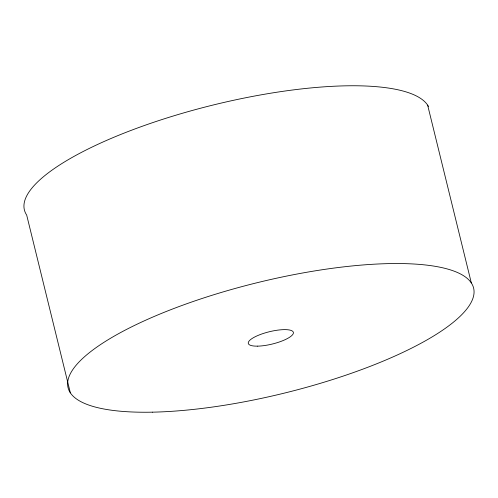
<?xml version="1.0" encoding="UTF-8"?>
<svg xmlns="http://www.w3.org/2000/svg" width="498" height="498" viewBox="0 0 498 498"><rect width="100%" height="100%" fill="white"/><g stroke="black" fill="none" stroke-linecap="round" stroke-linejoin="round"><path stroke-width="0.75" d="M427.651 105.159L471.32 282.926M70.349 392.841L26.68 215.074A208.805 56.853 -13.8 0 1 196.492 109.317A208.805 56.853 -13.8 0 1 428.448 106.479M152.606 412.163A208.805 56.853 -13.8 0 0 473.1 297.767A208.805 56.853 -13.8 0 0 186.794 303.73A208.805 56.853 -13.8 0 0 152.606 412.163M257.696 346.141A23.201 6.318 -13.8 0 0 293.31 333.43A23.201 6.318 -13.8 0 0 261.494 334.09A23.201 6.318 -13.8 0 0 257.696 346.141"/></g></svg>
